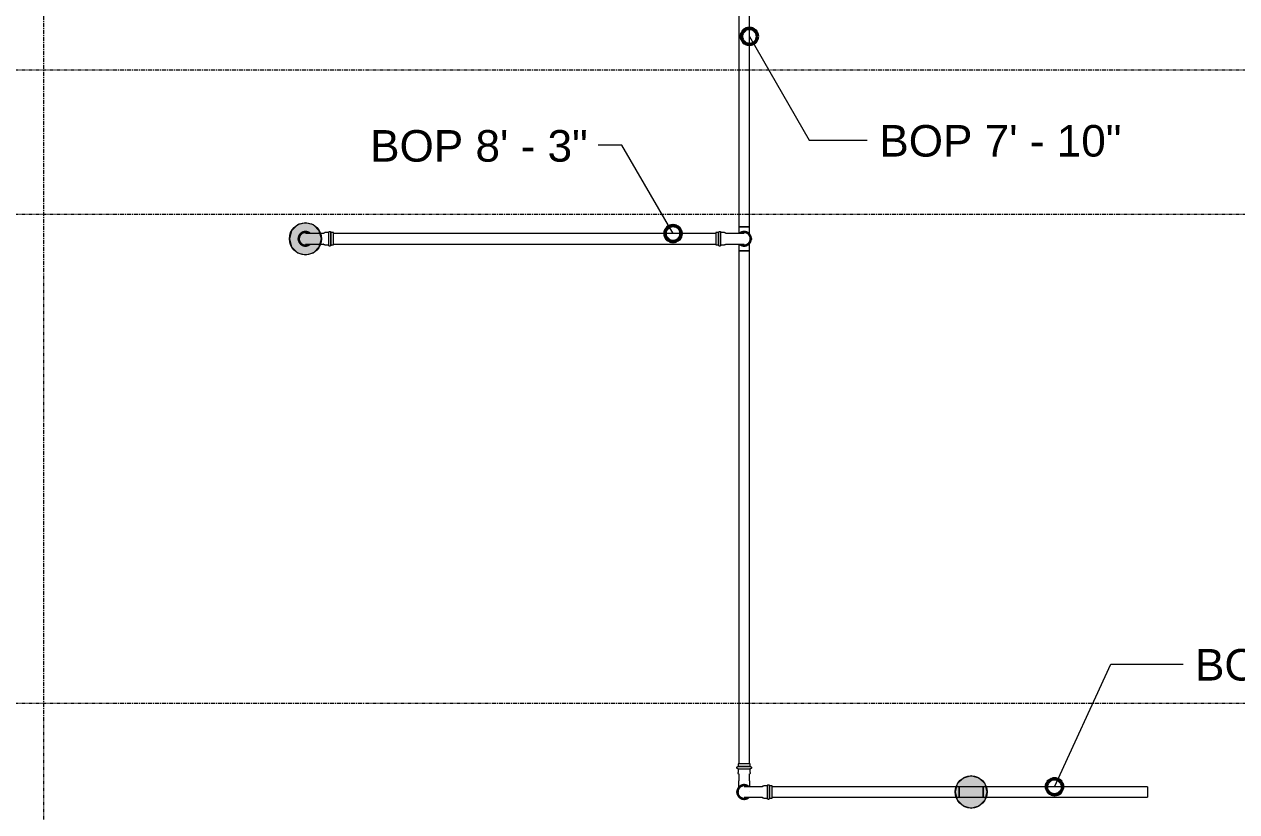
# Model space of a CAD drawing. Header units: inches. Extents: x -3679 to 241, y -496 to 1784.
# Drawn here: x -268.4 to -117.3, y 384.5 to 482.7 of the extents above; entities that cross this region are included whole.
import ezdxf

# ---------------------------------------------------------------- set-up
doc = ezdxf.new("R2010")
doc.units = ezdxf.units.IN
doc.header["$MEASUREMENT"] = 0
doc.linetypes.add('Grid Line', pattern=[0.875, 0.5, -0.125, 0.125, -0.125])
for name, color, linetype, lineweight in [('A-ANNO-NOTE', 250, 'Continuous', 9), ('G-ANNO-DIMS', 251, 'Continuous', 9), ('P-PIPE', 1, 'Continuous', 9), ('P-PIPE-CNTR', 1, 'Continuous', 9), ('S-GRID', 8, 'Continuous', 9)]:
    doc.layers.add(name, color=color, linetype=linetype, lineweight=lineweight)
doc.styles.add('Arial', font='arial.ttf', dxfattribs={"height": 3.934132})

# ---------------------------------------------------------------- blocks, each defined once
blk = doc.blocks.new('Victaulic-VicPress316-Elbow 90-45deg Style P568_P571 - Standard-V2-SECOND LEVEL')
at = {"layer": 'P-PIPE'}
for p, q in [((-3203.7, 731.1), (-3203.7, 730.2)), ((-3202.39, 730.21), (-3202.39, 731.1)), ((-3203.81, 730.05), (-3203.81, 729.6)), ((-3203.05, 729.6), (-3203.81, 729.6)), ((-3203.81, 729.31), (-3203.81, 728.97)), ((-3203.05, 729.31), (-3203.81, 729.31)), ((-3203.81, 728.97), (-3203.05, 728.97)), ((-3202.28, 729.6), (-3203.05, 729.6)), ((-3202.28, 729.31), (-3203.05, 729.31)), ((-3203.05, 728.97), (-3202.28, 728.97)), ((-3202.28, 729.6), (-3202.28, 730.05)), ((-3202.28, 728.97), (-3202.28, 729.31))]:
    blk.add_line(p, q, dxfattribs=at)
at = {"layer": 'P-PIPE', "flags": 128}
for points in [[(-3203.05, 733.4), (-3203.08, 733.4), (-3203.12, 733.4), (-3203.16, 733.4), (-3203.19, 733.39), (-3203.23, 733.38), (-3203.26, 733.38), (-3203.3, 733.37), (-3203.33, 733.36), (-3203.37, 733.34), (-3203.4, 733.33), (-3203.43, 733.32), (-3203.47, 733.3), (-3203.5, 733.28), (-3203.53, 733.26), (-3203.56, 733.24), (-3203.59, 733.22), (-3203.62, 733.2), (-3203.65, 733.18), (-3203.67, 733.15), (-3203.7, 733.13), (-3203.73, 733.1), (-3203.75, 733.07), (-3203.77, 733.04), (-3203.79, 733.01), (-3203.81, 732.98), (-3203.83, 732.95), (-3203.85, 732.92), (-3203.87, 732.89), (-3203.88, 732.85), (-3203.9, 732.82), (-3203.91, 732.79), (-3203.92, 732.75), (-3203.93, 732.72), (-3203.94, 732.68), (-3203.94, 732.65), (-3203.95, 732.61), (-3203.95, 732.57), (-3203.96, 732.54), (-3203.96, 732.5), (-3203.96, 732.46), (-3203.96, 732.43), (-3203.95, 732.39), (-3203.95, 732.35), (-3203.94, 732.32), (-3203.93, 732.28), (-3203.93, 732.25), (-3203.91, 732.21), (-3203.9, 732.18), (-3203.89, 732.14), (-3203.88, 732.11), (-3203.86, 732.08), (-3203.84, 732.05), (-3203.82, 732.01), (-3203.8, 731.98), (-3203.78, 731.95), (-3203.76, 731.92), (-3203.74, 731.9), (-3203.71, 731.87)], [(-3203.05, 733.26), (-3203.08, 733.26), (-3203.11, 733.25), (-3203.14, 733.25), (-3203.17, 733.25), (-3203.2, 733.24), (-3203.23, 733.23), (-3203.26, 733.23), (-3203.29, 733.22), (-3203.32, 733.21), (-3203.34, 733.2), (-3203.37, 733.18), (-3203.4, 733.17), (-3203.43, 733.16), (-3203.45, 733.14), (-3203.48, 733.12), (-3203.5, 733.1), (-3203.53, 733.09), (-3203.55, 733.07), (-3203.57, 733.05), (-3203.6, 733.02), (-3203.62, 733), (-3203.64, 732.98), (-3203.66, 732.95), (-3203.67, 732.93), (-3203.69, 732.9), (-3203.71, 732.88), (-3203.72, 732.85), (-3203.74, 732.82), (-3203.75, 732.8), (-3203.76, 732.77), (-3203.77, 732.74), (-3203.78, 732.71), (-3203.79, 732.68), (-3203.8, 732.65), (-3203.8, 732.62), (-3203.81, 732.59), (-3203.81, 732.56), (-3203.81, 732.53), (-3203.81, 732.5), (-3203.81, 732.47), (-3203.81, 732.44), (-3203.81, 732.41), (-3203.8, 732.38), (-3203.8, 732.35), (-3203.79, 732.32), (-3203.78, 732.29), (-3203.78, 732.26), (-3203.77, 732.23), (-3203.76, 732.2), (-3203.74, 732.17), (-3203.73, 732.14), (-3203.72, 732.12), (-3203.7, 732.1)], [(-3202.39, 731.86), (-3202.37, 731.88), (-3202.34, 731.91), (-3202.32, 731.94), (-3202.3, 731.97), (-3202.28, 732), (-3202.26, 732.03), (-3202.24, 732.06), (-3202.23, 732.09), (-3202.21, 732.13), (-3202.2, 732.16), (-3202.18, 732.19), (-3202.17, 732.23), (-3202.16, 732.26), (-3202.15, 732.3), (-3202.15, 732.33), (-3202.14, 732.37), (-3202.14, 732.41), (-3202.14, 732.44), (-3202.13, 732.48), (-3202.13, 732.52), (-3202.14, 732.55), (-3202.14, 732.59), (-3202.14, 732.63), (-3202.15, 732.66), (-3202.16, 732.7), (-3202.17, 732.73), (-3202.18, 732.77), (-3202.19, 732.8), (-3202.2, 732.84), (-3202.22, 732.87), (-3202.23, 732.9), (-3202.25, 732.93), (-3202.27, 732.97), (-3202.29, 733), (-3202.31, 733.03), (-3202.33, 733.06), (-3202.35, 733.08), (-3202.38, 733.11), (-3202.4, 733.14), (-3202.43, 733.16), (-3202.46, 733.19), (-3202.49, 733.21), (-3202.51, 733.23), (-3202.55, 733.25), (-3202.58, 733.27), (-3202.61, 733.29), (-3202.64, 733.31), (-3202.67, 733.32), (-3202.71, 733.34), (-3202.74, 733.35), (-3202.78, 733.36), (-3202.81, 733.37), (-3202.85, 733.38), (-3202.88, 733.39), (-3202.92, 733.39), (-3202.95, 733.4), (-3202.99, 733.4), (-3203.03, 733.4), (-3203.05, 733.4)], [(-3202.39, 732.1), (-3202.37, 732.13), (-3202.36, 732.16), (-3202.34, 732.18), (-3202.33, 732.21), (-3202.32, 732.24), (-3202.31, 732.27), (-3202.3, 732.3), (-3202.3, 732.33), (-3202.29, 732.36), (-3202.29, 732.39), (-3202.28, 732.42), (-3202.28, 732.45), (-3202.28, 732.48), (-3202.28, 732.51), (-3202.28, 732.54), (-3202.28, 732.57), (-3202.29, 732.6), (-3202.29, 732.63), (-3202.3, 732.66), (-3202.31, 732.69), (-3202.32, 732.72), (-3202.33, 732.75), (-3202.34, 732.78), (-3202.35, 732.81), (-3202.36, 732.84), (-3202.38, 732.86), (-3202.39, 732.89), (-3202.41, 732.92), (-3202.43, 732.94), (-3202.44, 732.97), (-3202.46, 732.99), (-3202.48, 733.01), (-3202.51, 733.03), (-3202.53, 733.06), (-3202.55, 733.08), (-3202.58, 733.09), (-3202.6, 733.11), (-3202.62, 733.13), (-3202.65, 733.15), (-3202.68, 733.16), (-3202.7, 733.18), (-3202.73, 733.19), (-3202.76, 733.2), (-3202.79, 733.21), (-3202.82, 733.22), (-3202.85, 733.23), (-3202.88, 733.24), (-3202.91, 733.24), (-3202.94, 733.25), (-3202.97, 733.25), (-3203, 733.26), (-3203.03, 733.26), (-3203.05, 733.26)], [(-3203.7, 732.49), (-3203.7, 732.49), (-3203.7, 732.49), (-3203.7, 732.48), (-3203.7, 732.47), (-3203.7, 732.46), (-3203.7, 732.45), (-3203.7, 732.44), (-3203.7, 732.42), (-3203.7, 732.4), (-3203.7, 732.38), (-3203.7, 732.36), (-3203.7, 732.33), (-3203.7, 732.31), (-3203.7, 732.28), (-3203.7, 732.25), (-3203.7, 732.21), (-3203.7, 732.18), (-3203.7, 732.14), (-3203.7, 732.11), (-3203.7, 732.07), (-3203.7, 732.03), (-3203.7, 731.98), (-3203.7, 731.94), (-3203.7, 731.9), (-3203.7, 731.85), (-3203.7, 731.8), (-3203.7, 731.75), (-3203.7, 731.7), (-3203.7, 731.65), (-3203.7, 731.6), (-3203.7, 731.55), (-3203.7, 731.5), (-3203.7, 731.44), (-3203.7, 731.39), (-3203.7, 731.33), (-3203.7, 731.28), (-3203.7, 731.22), (-3203.7, 731.17), (-3203.7, 731.11), (-3203.7, 731.1)], [(-3202.39, 731.1), (-3202.39, 731.15), (-3202.39, 731.21), (-3202.39, 731.26), (-3202.39, 731.32), (-3202.39, 731.37), (-3202.39, 731.43), (-3202.39, 731.48), (-3202.39, 731.54), (-3202.39, 731.59), (-3202.39, 731.64), (-3202.39, 731.69), (-3202.39, 731.74), (-3202.39, 731.79), (-3202.39, 731.84), (-3202.39, 731.88), (-3202.39, 731.93), (-3202.39, 731.97), (-3202.39, 732.02), (-3202.39, 732.06), (-3202.39, 732.1), (-3202.39, 732.13), (-3202.39, 732.17), (-3202.39, 732.21), (-3202.39, 732.24), (-3202.39, 732.27), (-3202.39, 732.3), (-3202.39, 732.33), (-3202.39, 732.35), (-3202.39, 732.37), (-3202.39, 732.4), (-3202.39, 732.41), (-3202.39, 732.43), (-3202.39, 732.45), (-3202.39, 732.46), (-3202.39, 732.47), (-3202.39, 732.48), (-3202.39, 732.48), (-3202.39, 732.49), (-3202.39, 732.49), (-3202.39, 732.49)], [(-3203.81, 730.05), (-3203.81, 730.06), (-3203.81, 730.07), (-3203.81, 730.08), (-3203.81, 730.09), (-3203.81, 730.11), (-3203.8, 730.12), (-3203.8, 730.13), (-3203.8, 730.14), (-3203.8, 730.15), (-3203.79, 730.16), (-3203.79, 730.17), (-3203.78, 730.18), (-3203.78, 730.19), (-3203.77, 730.2), (-3203.76, 730.2), (-3203.76, 730.21), (-3203.75, 730.22), (-3203.74, 730.23), (-3203.74, 730.24), (-3203.73, 730.25), (-3203.72, 730.25), (-3203.71, 730.26), (-3203.71, 730.27), (-3203.7, 730.27)], [(-3202.39, 730.27), (-3202.38, 730.26), (-3202.37, 730.26), (-3202.36, 730.25), (-3202.36, 730.24), (-3202.35, 730.23), (-3202.34, 730.22), (-3202.33, 730.22), (-3202.33, 730.21), (-3202.32, 730.2), (-3202.32, 730.19), (-3202.31, 730.18), (-3202.31, 730.17), (-3202.3, 730.16), (-3202.3, 730.15), (-3202.29, 730.14), (-3202.29, 730.13), (-3202.29, 730.12), (-3202.29, 730.11), (-3202.28, 730.1), (-3202.28, 730.09), (-3202.28, 730.07), (-3202.28, 730.06), (-3202.28, 730.05), (-3202.28, 730.05)], [(-3203.81, 729.31), (-3203.82, 729.31), (-3203.82, 729.31), (-3203.83, 729.31), (-3203.84, 729.31), (-3203.84, 729.31), (-3203.85, 729.31), (-3203.85, 729.31), (-3203.86, 729.32), (-3203.86, 729.32), (-3203.87, 729.32), (-3203.87, 729.32), (-3203.88, 729.32), (-3203.88, 729.33), (-3203.89, 729.33), (-3203.89, 729.33), (-3203.9, 729.34), (-3203.9, 729.34), (-3203.91, 729.34), (-3203.91, 729.35), (-3203.92, 729.35), (-3203.92, 729.36), (-3203.92, 729.36), (-3203.93, 729.37), (-3203.93, 729.37), (-3203.93, 729.38), (-3203.94, 729.38), (-3203.94, 729.39), (-3203.94, 729.39), (-3203.95, 729.4), (-3203.95, 729.4), (-3203.95, 729.41), (-3203.95, 729.41), (-3203.95, 729.42), (-3203.95, 729.42), (-3203.96, 729.43), (-3203.96, 729.44), (-3203.96, 729.44), (-3203.96, 729.45), (-3203.96, 729.45), (-3203.96, 729.46), (-3203.96, 729.46), (-3203.96, 729.47), (-3203.96, 729.48), (-3203.96, 729.48), (-3203.95, 729.49), (-3203.95, 729.49), (-3203.95, 729.5), (-3203.95, 729.5), (-3203.95, 729.51), (-3203.94, 729.51), (-3203.94, 729.52), (-3203.94, 729.52), (-3203.94, 729.53), (-3203.93, 729.53), (-3203.93, 729.54), (-3203.93, 729.54), (-3203.92, 729.55), (-3203.92, 729.55), (-3203.92, 729.56), (-3203.91, 729.56), (-3203.91, 729.57), (-3203.9, 729.57), (-3203.9, 729.57), (-3203.89, 729.58), (-3203.89, 729.58), (-3203.88, 729.58), (-3203.88, 729.58), (-3203.87, 729.59), (-3203.87, 729.59), (-3203.86, 729.59), (-3203.86, 729.59), (-3203.85, 729.59), (-3203.84, 729.6), (-3203.84, 729.6), (-3203.83, 729.6), (-3203.83, 729.6), (-3203.82, 729.6), (-3203.82, 729.6), (-3203.81, 729.6)], [(-3203.05, 729.6), (-3203.08, 729.6), (-3203.11, 729.6), (-3203.14, 729.6), (-3203.17, 729.6), (-3203.2, 729.6), (-3203.23, 729.6), (-3203.26, 729.6), (-3203.29, 729.6), (-3203.32, 729.6), (-3203.34, 729.6), (-3203.37, 729.6), (-3203.4, 729.6), (-3203.43, 729.6), (-3203.45, 729.6), (-3203.48, 729.6), (-3203.5, 729.6), (-3203.53, 729.6), (-3203.55, 729.6), (-3203.57, 729.6), (-3203.6, 729.6), (-3203.62, 729.6), (-3203.64, 729.6), (-3203.66, 729.6), (-3203.67, 729.6), (-3203.69, 729.6), (-3203.71, 729.6), (-3203.72, 729.6), (-3203.74, 729.6), (-3203.75, 729.6), (-3203.76, 729.6), (-3203.77, 729.6), (-3203.78, 729.6), (-3203.79, 729.6), (-3203.8, 729.6), (-3203.8, 729.6), (-3203.81, 729.6), (-3203.81, 729.6), (-3203.81, 729.6), (-3203.81, 729.6), (-3203.81, 729.6)], [(-3203.81, 729.6), (-3203.81, 729.6), (-3203.81, 729.6), (-3203.81, 729.6), (-3203.8, 729.6), (-3203.8, 729.6), (-3203.79, 729.6), (-3203.78, 729.6), (-3203.77, 729.6)], [(-3203.77, 729.31), (-3203.78, 729.31), (-3203.79, 729.31), (-3203.8, 729.31), (-3203.8, 729.31), (-3203.81, 729.31), (-3203.81, 729.31), (-3203.81, 729.31), (-3203.81, 729.31), (-3203.81, 729.31)], [(-3203.81, 729.31), (-3203.81, 729.31), (-3203.81, 729.31), (-3203.81, 729.31), (-3203.8, 729.31), (-3203.8, 729.31), (-3203.79, 729.31), (-3203.78, 729.31), (-3203.77, 729.31), (-3203.76, 729.31), (-3203.75, 729.31), (-3203.74, 729.31), (-3203.73, 729.31), (-3203.71, 729.31), (-3203.7, 729.31), (-3203.68, 729.31), (-3203.66, 729.31), (-3203.64, 729.31), (-3203.62, 729.31), (-3203.6, 729.31), (-3203.58, 729.31), (-3203.56, 729.31), (-3203.53, 729.31), (-3203.51, 729.31), (-3203.49, 729.31), (-3203.46, 729.31), (-3203.43, 729.31), (-3203.41, 729.31), (-3203.38, 729.31), (-3203.35, 729.31), (-3203.32, 729.31), (-3203.29, 729.31), (-3203.27, 729.31), (-3203.24, 729.31), (-3203.21, 729.31), (-3203.18, 729.31), (-3203.15, 729.31), (-3203.12, 729.31), (-3203.08, 729.31), (-3203.05, 729.31), (-3203.05, 729.31)], [(-3202.28, 729.6), (-3202.28, 729.6), (-3202.28, 729.6), (-3202.29, 729.6), (-3202.29, 729.6), (-3202.29, 729.6), (-3202.3, 729.6), (-3202.31, 729.6), (-3202.32, 729.6), (-3202.33, 729.6), (-3202.34, 729.6), (-3202.35, 729.6), (-3202.37, 729.6), (-3202.38, 729.6), (-3202.4, 729.6), (-3202.41, 729.6), (-3202.43, 729.6), (-3202.45, 729.6), (-3202.47, 729.6), (-3202.49, 729.6), (-3202.51, 729.6), (-3202.53, 729.6), (-3202.56, 729.6), (-3202.58, 729.6), (-3202.61, 729.6), (-3202.63, 729.6), (-3202.66, 729.6), (-3202.68, 729.6), (-3202.71, 729.6), (-3202.74, 729.6), (-3202.77, 729.6), (-3202.8, 729.6), (-3202.83, 729.6), (-3202.86, 729.6), (-3202.89, 729.6), (-3202.92, 729.6), (-3202.95, 729.6), (-3202.98, 729.6), (-3203.01, 729.6), (-3203.04, 729.6), (-3203.05, 729.6)], [(-3203.05, 729.31), (-3203.02, 729.31), (-3202.98, 729.31), (-3202.95, 729.31), (-3202.92, 729.31), (-3202.89, 729.31), (-3202.86, 729.31), (-3202.83, 729.31), (-3202.8, 729.31), (-3202.78, 729.31), (-3202.75, 729.31), (-3202.72, 729.31), (-3202.69, 729.31), (-3202.67, 729.31), (-3202.64, 729.31), (-3202.61, 729.31), (-3202.59, 729.31), (-3202.56, 729.31), (-3202.54, 729.31), (-3202.52, 729.31), (-3202.5, 729.31), (-3202.48, 729.31), (-3202.46, 729.31), (-3202.44, 729.31), (-3202.42, 729.31), (-3202.4, 729.31), (-3202.39, 729.31), (-3202.37, 729.31), (-3202.36, 729.31), (-3202.34, 729.31), (-3202.33, 729.31), (-3202.32, 729.31), (-3202.31, 729.31), (-3202.3, 729.31), (-3202.3, 729.31), (-3202.29, 729.31), (-3202.29, 729.31), (-3202.28, 729.31), (-3202.28, 729.31), (-3202.28, 729.31), (-3202.28, 729.31)], [(-3202.32, 729.6), (-3202.31, 729.6), (-3202.3, 729.6), (-3202.3, 729.6), (-3202.29, 729.6), (-3202.29, 729.6), (-3202.28, 729.6), (-3202.28, 729.6), (-3202.28, 729.6), (-3202.28, 729.6)], [(-3202.28, 729.31), (-3202.28, 729.31), (-3202.28, 729.31), (-3202.29, 729.31), (-3202.29, 729.31), (-3202.29, 729.31), (-3202.3, 729.31), (-3202.31, 729.31), (-3202.32, 729.31)], [(-3202.28, 729.6), (-3202.27, 729.6), (-3202.27, 729.6), (-3202.26, 729.6), (-3202.26, 729.6), (-3202.25, 729.6), (-3202.24, 729.6), (-3202.24, 729.59), (-3202.23, 729.59), (-3202.23, 729.59), (-3202.22, 729.59), (-3202.22, 729.59), (-3202.21, 729.58), (-3202.21, 729.58), (-3202.2, 729.58), (-3202.2, 729.57), (-3202.19, 729.57), (-3202.19, 729.57), (-3202.18, 729.56), (-3202.18, 729.56), (-3202.18, 729.56), (-3202.17, 729.55), (-3202.17, 729.55), (-3202.16, 729.54), (-3202.16, 729.54), (-3202.16, 729.53), (-3202.15, 729.53), (-3202.15, 729.52), (-3202.15, 729.52), (-3202.15, 729.51), (-3202.14, 729.51), (-3202.14, 729.5), (-3202.14, 729.5), (-3202.14, 729.49), (-3202.14, 729.48), (-3202.14, 729.48), (-3202.14, 729.47), (-3202.13, 729.47), (-3202.13, 729.46), (-3202.13, 729.46), (-3202.13, 729.45), (-3202.13, 729.44), (-3202.13, 729.44), (-3202.14, 729.43), (-3202.14, 729.43), (-3202.14, 729.42), (-3202.14, 729.42), (-3202.14, 729.41), (-3202.14, 729.4), (-3202.14, 729.4), (-3202.15, 729.39), (-3202.15, 729.39), (-3202.15, 729.38), (-3202.16, 729.38), (-3202.16, 729.37), (-3202.16, 729.37), (-3202.17, 729.36), (-3202.17, 729.36), (-3202.17, 729.35), (-3202.18, 729.35), (-3202.18, 729.35), (-3202.19, 729.34), (-3202.19, 729.34), (-3202.19, 729.34), (-3202.2, 729.33), (-3202.2, 729.33), (-3202.21, 729.33), (-3202.21, 729.32), (-3202.22, 729.32), (-3202.23, 729.32), (-3202.23, 729.32), (-3202.24, 729.32), (-3202.24, 729.31), (-3202.25, 729.31), (-3202.25, 729.31), (-3202.26, 729.31), (-3202.26, 729.31), (-3202.27, 729.31), (-3202.28, 729.31), (-3202.28, 729.31)]]:
    blk.add_lwpolyline(points, dxfattribs=at)
blk = doc.blocks.new('Victaulic-VicPress316-Elbow 90-45deg Style P568_P571 - Standard-V37-SECOND LEVEL')
at = {"layer": 'P-PIPE'}
for p, q in [((-179.43, 390.45), (-179.43, 390.11)), ((-178.67, 390.45), (-179.43, 390.45)), ((-179.43, 390.11), (-178.67, 390.11)), ((-177.9, 390.45), (-178.67, 390.45)), ((-178.67, 390.11), (-177.9, 390.11)), ((-177.9, 390.11), (-177.9, 390.45)), ((-179.43, 389.82), (-179.43, 389.36)), ((-179.43, 389.82), (-178.67, 389.82)), ((-179.32, 389.21), (-179.32, 388.32)), ((-178.67, 389.82), (-177.9, 389.82)), ((-178.01, 388.32), (-178.01, 389.21)), ((-177.9, 389.36), (-177.9, 389.82)), ((-179.32, 386.93), (-179.32, 386.93))]:
    blk.add_line(p, q, dxfattribs=at)
at = {"layer": 'P-PIPE', "flags": 128}
for points in [[(-179.43, 389.82), (-179.44, 389.82), (-179.44, 389.82), (-179.45, 389.82), (-179.46, 389.82), (-179.46, 389.82), (-179.47, 389.82), (-179.47, 389.82), (-179.48, 389.82), (-179.48, 389.82), (-179.49, 389.83), (-179.49, 389.83), (-179.5, 389.83), (-179.5, 389.83), (-179.51, 389.84), (-179.51, 389.84), (-179.52, 389.84), (-179.52, 389.85), (-179.53, 389.85), (-179.53, 389.86), (-179.54, 389.86), (-179.54, 389.86), (-179.54, 389.87), (-179.55, 389.87), (-179.55, 389.88), (-179.56, 389.88), (-179.56, 389.89), (-179.56, 389.89), (-179.56, 389.9), (-179.57, 389.9), (-179.57, 389.91), (-179.57, 389.91), (-179.57, 389.92), (-179.57, 389.92), (-179.57, 389.93), (-179.58, 389.94), (-179.58, 389.94), (-179.58, 389.95), (-179.58, 389.95), (-179.58, 389.96), (-179.58, 389.97), (-179.58, 389.97), (-179.58, 389.98), (-179.58, 389.98), (-179.58, 389.99), (-179.57, 389.99), (-179.57, 390), (-179.57, 390.01), (-179.57, 390.01), (-179.57, 390.02), (-179.56, 390.02), (-179.56, 390.03), (-179.56, 390.03), (-179.56, 390.04), (-179.55, 390.04), (-179.55, 390.05), (-179.55, 390.05), (-179.54, 390.06), (-179.54, 390.06), (-179.54, 390.06), (-179.53, 390.07), (-179.53, 390.07), (-179.52, 390.08), (-179.52, 390.08), (-179.51, 390.08), (-179.51, 390.09), (-179.5, 390.09), (-179.5, 390.09), (-179.49, 390.09), (-179.49, 390.1), (-179.48, 390.1), (-179.48, 390.1), (-179.47, 390.1), (-179.46, 390.1), (-179.46, 390.1), (-179.45, 390.11), (-179.45, 390.11), (-179.44, 390.11), (-179.44, 390.11), (-179.43, 390.11)], [(-178.67, 390.11), (-178.7, 390.11), (-178.73, 390.11), (-178.76, 390.11), (-178.79, 390.11), (-178.82, 390.11), (-178.85, 390.11), (-178.88, 390.11), (-178.91, 390.11), (-178.94, 390.11), (-178.96, 390.11), (-178.99, 390.11), (-179.02, 390.11), (-179.05, 390.11), (-179.07, 390.11), (-179.1, 390.11), (-179.12, 390.11), (-179.15, 390.11), (-179.17, 390.11), (-179.19, 390.11), (-179.22, 390.11), (-179.24, 390.11), (-179.26, 390.11), (-179.28, 390.11), (-179.29, 390.11), (-179.31, 390.11), (-179.33, 390.11), (-179.34, 390.11), (-179.36, 390.11), (-179.37, 390.11), (-179.38, 390.11), (-179.39, 390.11), (-179.4, 390.11), (-179.41, 390.11), (-179.42, 390.11), (-179.42, 390.11), (-179.43, 390.11), (-179.43, 390.11), (-179.43, 390.11), (-179.43, 390.11), (-179.43, 390.11)], [(-179.43, 390.11), (-179.43, 390.11), (-179.43, 390.11), (-179.43, 390.11), (-179.42, 390.11), (-179.42, 390.11), (-179.41, 390.11), (-179.4, 390.11), (-179.39, 390.11)], [(-177.9, 390.11), (-177.9, 390.11), (-177.9, 390.11), (-177.91, 390.11), (-177.91, 390.11), (-177.91, 390.11), (-177.92, 390.11), (-177.93, 390.11), (-177.94, 390.11), (-177.95, 390.11), (-177.96, 390.11), (-177.97, 390.11), (-177.99, 390.11), (-178, 390.11), (-178.02, 390.11), (-178.03, 390.11), (-178.05, 390.11), (-178.07, 390.11), (-178.09, 390.11), (-178.11, 390.11), (-178.13, 390.11), (-178.15, 390.11), (-178.18, 390.11), (-178.2, 390.11), (-178.23, 390.11), (-178.25, 390.11), (-178.28, 390.11), (-178.3, 390.11), (-178.33, 390.11), (-178.36, 390.11), (-178.39, 390.11), (-178.42, 390.11), (-178.45, 390.11), (-178.48, 390.11), (-178.51, 390.11), (-178.54, 390.11), (-178.57, 390.11), (-178.6, 390.11), (-178.63, 390.11), (-178.66, 390.11), (-178.67, 390.11)], [(-177.94, 390.11), (-177.93, 390.11), (-177.92, 390.11), (-177.92, 390.11), (-177.91, 390.11), (-177.91, 390.11), (-177.9, 390.11), (-177.9, 390.11), (-177.9, 390.11), (-177.9, 390.11)], [(-177.9, 390.11), (-177.89, 390.11), (-177.89, 390.11), (-177.88, 390.11), (-177.88, 390.1), (-177.87, 390.1), (-177.87, 390.1), (-177.86, 390.1), (-177.85, 390.1), (-177.85, 390.1), (-177.84, 390.1), (-177.84, 390.09), (-177.83, 390.09), (-177.83, 390.09), (-177.82, 390.08), (-177.82, 390.08), (-177.81, 390.08), (-177.81, 390.07), (-177.8, 390.07), (-177.8, 390.07), (-177.8, 390.06), (-177.79, 390.06), (-177.79, 390.05), (-177.78, 390.05), (-177.78, 390.04), (-177.78, 390.04), (-177.77, 390.03), (-177.77, 390.03), (-177.77, 390.02), (-177.77, 390.02), (-177.76, 390.01), (-177.76, 390.01), (-177.76, 390), (-177.76, 390), (-177.76, 389.99), (-177.76, 389.99), (-177.76, 389.98), (-177.75, 389.97), (-177.75, 389.97), (-177.75, 389.96), (-177.75, 389.96), (-177.75, 389.95), (-177.76, 389.95), (-177.76, 389.94), (-177.76, 389.93), (-177.76, 389.93), (-177.76, 389.92), (-177.76, 389.92), (-177.76, 389.91), (-177.77, 389.91), (-177.77, 389.9), (-177.77, 389.9), (-177.77, 389.89), (-177.78, 389.89), (-177.78, 389.88), (-177.78, 389.88), (-177.79, 389.87), (-177.79, 389.87), (-177.79, 389.86), (-177.8, 389.86), (-177.8, 389.85), (-177.81, 389.85), (-177.81, 389.85), (-177.81, 389.84), (-177.82, 389.84), (-177.82, 389.84), (-177.83, 389.83), (-177.83, 389.83), (-177.84, 389.83), (-177.85, 389.83), (-177.85, 389.82), (-177.86, 389.82), (-177.86, 389.82), (-177.87, 389.82), (-177.87, 389.82), (-177.88, 389.82), (-177.88, 389.82), (-177.89, 389.82), (-177.9, 389.82), (-177.9, 389.82)], [(-179.39, 389.82), (-179.4, 389.82), (-179.41, 389.82), (-179.42, 389.82), (-179.42, 389.82), (-179.43, 389.82), (-179.43, 389.82), (-179.43, 389.82), (-179.43, 389.82), (-179.43, 389.82)], [(-179.43, 389.82), (-179.43, 389.82), (-179.43, 389.82), (-179.43, 389.82), (-179.42, 389.82), (-179.42, 389.82), (-179.41, 389.82), (-179.4, 389.82), (-179.39, 389.82), (-179.38, 389.82), (-179.37, 389.82), (-179.36, 389.82), (-179.35, 389.82), (-179.33, 389.82), (-179.32, 389.82), (-179.3, 389.82), (-179.28, 389.82), (-179.26, 389.82), (-179.24, 389.82), (-179.22, 389.82), (-179.2, 389.82), (-179.18, 389.82), (-179.15, 389.82), (-179.13, 389.82), (-179.11, 389.82), (-179.08, 389.82), (-179.05, 389.82), (-179.03, 389.82), (-179, 389.82), (-178.97, 389.82), (-178.94, 389.82), (-178.92, 389.82), (-178.89, 389.82), (-178.86, 389.82), (-178.83, 389.82), (-178.8, 389.82), (-178.77, 389.82), (-178.74, 389.82), (-178.71, 389.82), (-178.67, 389.82), (-178.67, 389.82)], [(-179.32, 389.15), (-179.33, 389.15), (-179.34, 389.16), (-179.35, 389.17), (-179.36, 389.17), (-179.36, 389.18), (-179.37, 389.19), (-179.38, 389.2), (-179.38, 389.21), (-179.39, 389.22), (-179.4, 389.23), (-179.4, 389.24), (-179.41, 389.25), (-179.41, 389.26), (-179.41, 389.27), (-179.42, 389.28), (-179.42, 389.29), (-179.42, 389.3), (-179.43, 389.31), (-179.43, 389.32), (-179.43, 389.33), (-179.43, 389.34), (-179.43, 389.35), (-179.43, 389.36), (-179.43, 389.36)], [(-178.67, 389.82), (-178.64, 389.82), (-178.6, 389.82), (-178.57, 389.82), (-178.54, 389.82), (-178.51, 389.82), (-178.48, 389.82), (-178.45, 389.82), (-178.43, 389.82), (-178.4, 389.82), (-178.37, 389.82), (-178.34, 389.82), (-178.31, 389.82), (-178.29, 389.82), (-178.26, 389.82), (-178.23, 389.82), (-178.21, 389.82), (-178.18, 389.82), (-178.16, 389.82), (-178.14, 389.82), (-178.12, 389.82), (-178.1, 389.82), (-178.08, 389.82), (-178.06, 389.82), (-178.04, 389.82), (-178.02, 389.82), (-178.01, 389.82), (-177.99, 389.82), (-177.98, 389.82), (-177.96, 389.82), (-177.95, 389.82), (-177.94, 389.82), (-177.93, 389.82), (-177.92, 389.82), (-177.92, 389.82), (-177.91, 389.82), (-177.91, 389.82), (-177.9, 389.82), (-177.9, 389.82), (-177.9, 389.82), (-177.9, 389.82)], [(-177.9, 389.36), (-177.9, 389.35), (-177.9, 389.34), (-177.9, 389.33), (-177.9, 389.32), (-177.91, 389.31), (-177.91, 389.3), (-177.91, 389.29), (-177.91, 389.28), (-177.92, 389.27), (-177.92, 389.26), (-177.93, 389.25), (-177.93, 389.24), (-177.94, 389.23), (-177.94, 389.22), (-177.95, 389.21), (-177.95, 389.2), (-177.96, 389.19), (-177.97, 389.18), (-177.97, 389.18), (-177.98, 389.17), (-177.99, 389.16), (-178, 389.15), (-178.01, 389.15), (-178.01, 389.15)], [(-177.9, 389.82), (-177.9, 389.82), (-177.9, 389.82), (-177.91, 389.82), (-177.91, 389.82), (-177.91, 389.82), (-177.92, 389.82), (-177.93, 389.82), (-177.94, 389.82)], [(-178.67, 387.84), (-178.7, 387.84), (-178.74, 387.83), (-178.78, 387.83), (-178.81, 387.83), (-178.85, 387.82), (-178.88, 387.81), (-178.92, 387.8), (-178.95, 387.79), (-178.99, 387.78), (-179.02, 387.77), (-179.05, 387.75), (-179.09, 387.73), (-179.12, 387.72), (-179.15, 387.7), (-179.18, 387.68), (-179.21, 387.66), (-179.24, 387.63), (-179.27, 387.61), (-179.29, 387.59), (-179.32, 387.56), (-179.35, 387.53), (-179.37, 387.51), (-179.39, 387.48), (-179.41, 387.45), (-179.43, 387.42), (-179.45, 387.39), (-179.47, 387.35), (-179.49, 387.32), (-179.5, 387.29), (-179.52, 387.26), (-179.53, 387.22), (-179.54, 387.19), (-179.55, 387.15), (-179.56, 387.12), (-179.56, 387.08), (-179.57, 387.04), (-179.57, 387.01), (-179.58, 386.97), (-179.58, 386.93), (-179.58, 386.9), (-179.58, 386.86), (-179.57, 386.83), (-179.57, 386.79), (-179.56, 386.75), (-179.55, 386.72), (-179.55, 386.68), (-179.53, 386.65), (-179.52, 386.61), (-179.51, 386.58), (-179.5, 386.55), (-179.48, 386.51), (-179.46, 386.48), (-179.44, 386.45), (-179.42, 386.42), (-179.4, 386.39), (-179.38, 386.36), (-179.36, 386.33), (-179.33, 386.3), (-179.31, 386.28), (-179.28, 386.25), (-179.25, 386.23), (-179.23, 386.21), (-179.2, 386.18), (-179.17, 386.16), (-179.14, 386.14), (-179.1, 386.13), (-179.07, 386.11), (-179.04, 386.09), (-179.01, 386.08), (-178.97, 386.07), (-178.94, 386.05), (-178.9, 386.04), (-178.87, 386.04), (-178.83, 386.03), (-178.79, 386.02), (-178.76, 386.02), (-178.72, 386.01), (-178.69, 386.01), (-178.67, 386.01)], [(-179.32, 387.57), (-179.32, 387.61), (-179.32, 387.66), (-179.32, 387.71), (-179.32, 387.76), (-179.32, 387.81), (-179.32, 387.87), (-179.32, 387.92), (-179.32, 387.97), (-179.32, 388.03), (-179.32, 388.08), (-179.32, 388.14), (-179.32, 388.19), (-179.32, 388.25), (-179.32, 388.3), (-179.32, 388.32)], [(-178.03, 387.58), (-178.05, 387.6), (-178.08, 387.62), (-178.11, 387.64), (-178.14, 387.67), (-178.17, 387.69), (-178.2, 387.71), (-178.23, 387.72), (-178.26, 387.74), (-178.29, 387.76), (-178.33, 387.77), (-178.36, 387.78), (-178.4, 387.8), (-178.43, 387.81), (-178.47, 387.81), (-178.5, 387.82), (-178.54, 387.83), (-178.57, 387.83), (-178.61, 387.84), (-178.65, 387.84), (-178.67, 387.84)], [(-178.01, 388.32), (-178.01, 388.26), (-178.01, 388.21), (-178.01, 388.15), (-178.01, 388.1), (-178.01, 388.04), (-178.01, 387.99), (-178.01, 387.93), (-178.01, 387.88), (-178.01, 387.83), (-178.01, 387.78), (-178.01, 387.72), (-178.01, 387.67), (-178.01, 387.63), (-178.01, 387.58)], [(-178.67, 386.01), (-178.63, 386.01), (-178.59, 386.02), (-178.56, 386.02), (-178.52, 386.02), (-178.48, 386.03), (-178.45, 386.04), (-178.41, 386.05), (-178.38, 386.06), (-178.34, 386.07), (-178.31, 386.09), (-178.28, 386.1), (-178.25, 386.12), (-178.21, 386.13), (-178.18, 386.15), (-178.15, 386.17), (-178.12, 386.19), (-178.09, 386.22), (-178.06, 386.24), (-178.04, 386.26)], [(-178.01, 386.93), (-178.01, 386.93), (-178.01, 386.93)]]:
    blk.add_lwpolyline(points, dxfattribs=at)

msp = doc.modelspace()

# ---------------------------------------------------------------- hatches: boundary and pattern name
at = {"layer": 'A-ANNO-NOTE'}
h = msp.add_hatch(color=256, dxfattribs=at)
edge = h.paths.add_edge_path(flags=0)
edge.add_arc((-233.36, 455.93), 2, 0, 360)
for points in [[(-233.36, 453.93), (-232.36, 454.19), (-231.63, 454.93), (-231.36, 455.93), (-231.63, 456.93), (-232.36, 457.66), (-233.36, 457.93), (-234.36, 457.66), (-235.1, 456.93), (-235.36, 455.93), (-235.1, 454.93), (-234.36, 454.19)], [(-150.36, 384.93), (-149.36, 385.19), (-148.63, 385.93), (-148.36, 386.93), (-148.63, 387.93), (-149.36, 388.66), (-150.36, 388.93), (-151.36, 388.66), (-152.1, 387.93), (-152.36, 386.93), (-152.1, 385.93), (-151.36, 385.19)]]:
    msp.add_hatch(color=256, dxfattribs=at).paths.add_polyline_path(points, flags=0)
h = msp.add_hatch(color=256, dxfattribs=at)
edge = h.paths.add_edge_path(flags=0)
edge.add_arc((-150.36, 386.93), 2, 0, 360)

# ---------------------------------------------------------------- linework, layer by layer
for p, q in [((-235.1, 456.93), (-235.36, 455.93)), ((-234.36, 457.66), (-235.1, 456.93)), ((-233.36, 457.93), (-234.36, 457.66)), ((-232.36, 457.66), (-233.36, 457.93)), ((-231.63, 456.93), (-232.36, 457.66)), ((-231.36, 455.93), (-231.63, 456.93)), ((-235.36, 455.93), (-235.1, 454.93)), ((-231.63, 454.93), (-231.36, 455.93)), ((-235.1, 454.93), (-234.36, 454.19)), ((-234.36, 454.19), (-233.36, 453.93)), ((-233.36, 453.93), (-232.36, 454.19)), ((-232.36, 454.19), (-231.63, 454.93)), ((-151.36, 388.66), (-152.1, 387.93)), ((-150.36, 388.93), (-151.36, 388.66)), ((-149.36, 388.66), (-150.36, 388.93)), ((-148.63, 387.93), (-149.36, 388.66)), ((-152.1, 387.93), (-152.36, 386.93)), ((-148.36, 386.93), (-148.63, 387.93)), ((-152.36, 386.93), (-152.1, 385.93)), ((-152.1, 385.93), (-151.36, 385.19)), ((-149.36, 385.19), (-148.63, 385.93)), ((-148.63, 385.93), (-148.36, 386.93)), ((-151.36, 385.19), (-150.36, 384.93)), ((-150.36, 384.93), (-149.36, 385.19))]:
    msp.add_line(p, q, dxfattribs=at)
for centre in [(-233.36, 455.93), (-150.36, 386.93)]:
    msp.add_circle(centre, 2, dxfattribs=at)
at = {"layer": 'G-ANNO-DIMS'}
for p, q in [((-178.01, 481.17), (-170.54, 468.24)), ((-193.9, 467.61), (-196.87, 467.61)), ((-187.53, 456.58), (-193.9, 467.61)), ((-170.54, 468.24), (-163.31, 468.24)), ((-139.97, 387.58), (-132.95, 402.89)), ((-132.95, 402.89), (-123.95, 402.89))]:
    msp.add_line(p, q, dxfattribs=at)
at = {"layer": 'G-ANNO-DIMS', "lineweight": 50}
for centre in [(-178.01, 481.17), (-187.53, 456.58), (-139.97, 387.58)]:
    msp.add_circle(centre, 1, dxfattribs=at)
at = {"layer": 'P-PIPE'}
for p, q in [((-179.32, 489.27), (-179.32, 457.42)), ((-178.01, 457.42), (-178.01, 489.27)), ((-182.19, 456.58), (-229.84, 456.58)), ((-179.32, 457.42), (-179.32, 456.58)), ((-179.32, 457.42), (-179.3, 457.42)), ((-178.01, 457.42), (-179.32, 457.42)), ((-179.3, 457.42), (-179.24, 457.42)), ((-179.24, 457.42), (-179.13, 457.42)), ((-179.13, 457.42), (-178.99, 457.42)), ((-178.99, 457.42), (-178.84, 457.42)), ((-178.84, 457.42), (-178.67, 457.42)), ((-178.67, 457.42), (-178.5, 457.42)), ((-178.5, 457.42), (-178.34, 457.42)), ((-178.34, 457.42), (-178.2, 457.42)), ((-178.2, 457.42), (-178.1, 457.42)), ((-178.1, 457.42), (-178.03, 457.42)), ((-178.03, 457.42), (-178.01, 457.42)), ((-178.01, 456.55), (-178.01, 457.42)), ((-229.84, 455.27), (-182.19, 455.27)), ((-179.32, 455.27), (-179.32, 454.43)), ((-178.01, 454.43), (-178.01, 455.3)), ((-179.32, 454.43), (-179.32, 390.45)), ((-179.32, 454.43), (-178.01, 454.43)), ((-179.3, 454.43), (-179.32, 454.43)), ((-179.24, 454.43), (-179.3, 454.43)), ((-179.13, 454.43), (-179.24, 454.43)), ((-178.99, 454.43), (-179.13, 454.43)), ((-178.84, 454.43), (-178.99, 454.43)), ((-178.67, 454.43), (-178.84, 454.43)), ((-178.5, 454.43), (-178.67, 454.43)), ((-178.34, 454.43), (-178.5, 454.43)), ((-178.2, 454.43), (-178.34, 454.43)), ((-178.1, 454.43), (-178.2, 454.43)), ((-178.03, 454.43), (-178.1, 454.43)), ((-178.01, 454.43), (-178.03, 454.43)), ((-178.01, 390.45), (-178.01, 454.43)), ((-151.86, 387.58), (-175.15, 387.58)), ((-148.87, 387.58), (-151.86, 387.58)), ((-151.86, 387.56), (-151.86, 387.58)), ((-151.86, 387.58), (-151.86, 386.27)), ((-151.86, 387.49), (-151.86, 387.56)), ((-151.86, 387.39), (-151.86, 387.49)), ((-151.86, 387.25), (-151.86, 387.39)), ((-151.86, 387.1), (-151.86, 387.25)), ((-151.86, 386.93), (-151.86, 387.1)), ((-128.36, 387.58), (-148.87, 387.58)), ((-148.87, 386.27), (-148.87, 387.58)), ((-148.87, 387.58), (-148.87, 387.56)), ((-148.87, 387.56), (-148.87, 387.49)), ((-148.87, 387.49), (-148.87, 387.39)), ((-148.87, 387.39), (-148.87, 387.25)), ((-148.87, 387.25), (-148.87, 387.1)), ((-148.87, 387.1), (-148.87, 386.93)), ((-128.36, 387.58), (-128.36, 386.27)), ((-175.15, 386.27), (-151.86, 386.27)), ((-151.86, 386.75), (-151.86, 386.93)), ((-151.86, 386.6), (-151.86, 386.75)), ((-151.86, 386.46), (-151.86, 386.6)), ((-151.86, 386.36), (-151.86, 386.46)), ((-151.86, 386.29), (-151.86, 386.36)), ((-151.86, 386.27), (-151.86, 386.29)), ((-151.86, 386.27), (-148.87, 386.27)), ((-148.87, 386.93), (-148.87, 386.75)), ((-148.87, 386.75), (-148.87, 386.6)), ((-148.87, 386.6), (-148.87, 386.46)), ((-148.87, 386.46), (-148.87, 386.36)), ((-148.87, 386.36), (-148.87, 386.29)), ((-148.87, 386.29), (-148.87, 386.27)), ((-148.87, 386.27), (-128.36, 386.27))]:
    msp.add_line(p, q, dxfattribs=at)
at = {"layer": 'P-PIPE-CNTR'}
for p, q in [((-233.36, 456.66), (-233.36, 456.93)), ((-178.67, 456.66), (-178.67, 456.93)), ((-234.36, 455.93), (-234.1, 455.93)), ((-233.36, 454.93), (-233.36, 455.19)), ((-178.67, 454.93), (-178.67, 455.19)), ((-177.93, 455.93), (-177.67, 455.93)), ((-178.67, 387.66), (-178.67, 387.93)), ((-179.67, 386.93), (-179.4, 386.93)), ((-178.67, 385.93), (-178.67, 386.19))]:
    msp.add_line(p, q, dxfattribs=at)
at = {"layer": 'S-GRID', "linetype": 'Grid Line'}
for p, q in [((-266, 1771.74), (-266, -484.26)), ((-3666.39, 477), (228, 477)), ((-3666.39, 459), (228, 459)), ((-3666.39, 398), (228, 398))]:
    msp.add_line(p, q, dxfattribs=at)

# ---------------------------------------------------------------- block references
at = {"layer": 'P-PIPE'}
for p, rotation in [((499.13, 3658.97), 90), ((-911.16, -2747.12), 270), ((553.82, 3589.97), 90)]:
    msp.add_blockref('Victaulic-VicPress316-Elbow 90-45deg Style P568_P571 - Standard-V2-SECOND LEVEL', p, dxfattribs=dict(at, rotation=rotation))
msp.add_blockref('Victaulic-VicPress316-Elbow 90-45deg Style P568_P571 - Standard-V37-SECOND LEVEL', (0, 0), dxfattribs=at)

# ---------------------------------------------------------------- texts
at = {"layer": 'G-ANNO-DIMS', "char_height": 3.9341, "attachment_point": 1, "line_spacing_factor": 0.938532, "style": 'Arial'}
for s, insert, width in [('BOP 7\' - 10"', (-161.81, 470.11), 35.952), ('BOP 8\' - 3"', (-225.29, 469.48), 32.304), ('BOP 8\' - 5"', (-122.45, 404.76), 32.304)]:
    msp.add_mtext(s, dxfattribs=dict(at, insert=insert, width=width))

doc.saveas('drawing.dxf')
